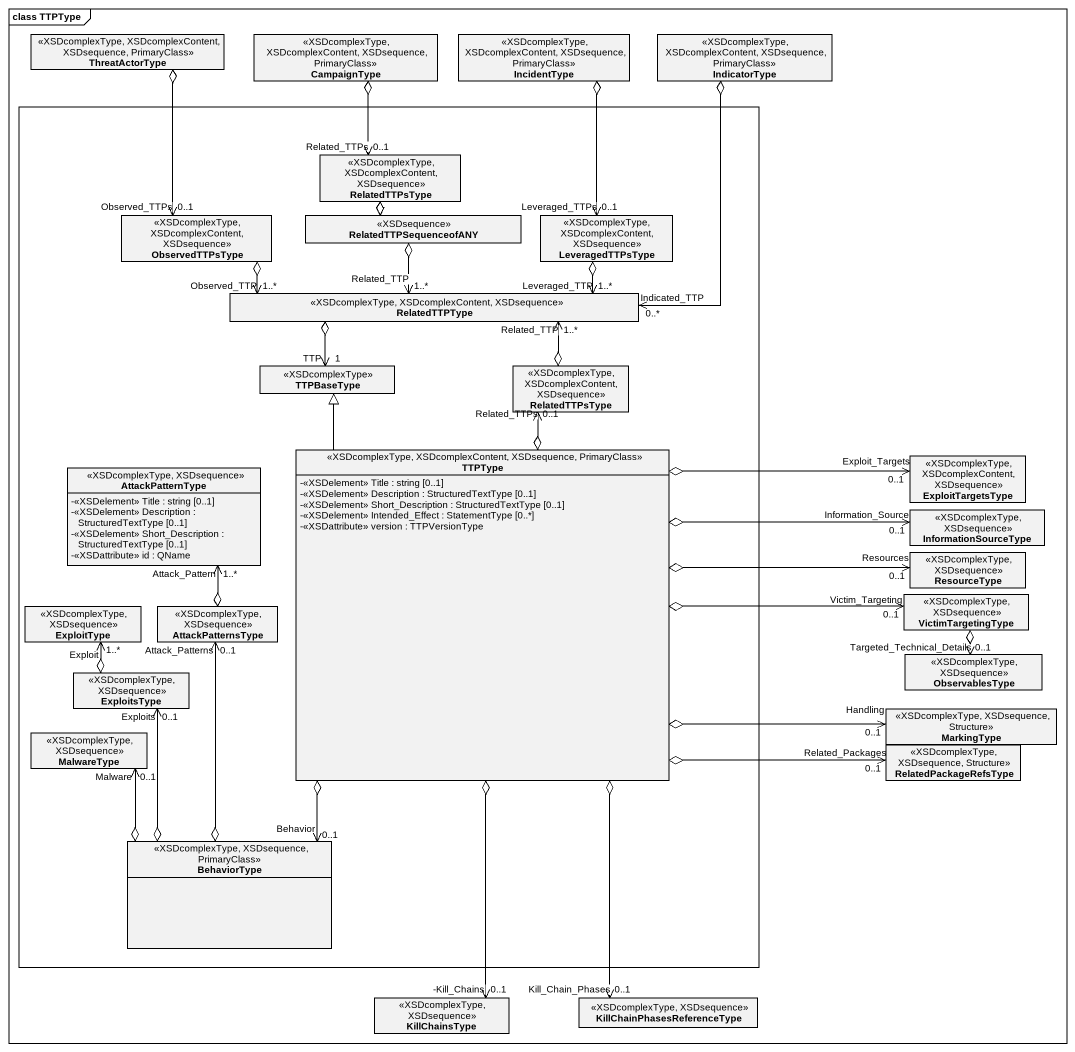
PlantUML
@startuml
mainframe class TTPType
hide circle
hide empty members
skinparam classAttributeIconSize 0
class ThreatActorType <<XSDcomplexType, XSDcomplexContent, XSDsequence, PrimaryClass>>
class CampaignType <<XSDcomplexType, XSDcomplexContent, XSDsequence, PrimaryClass>>
class IncidentType <<XSDcomplexType, XSDcomplexContent, XSDsequence, PrimaryClass>>
class IndicatorType <<XSDcomplexType, XSDcomplexContent, XSDsequence, PrimaryClass>>
rectangle " " as rectangle1 {
  class RelatedTTPsType <<XSDcomplexType, XSDcomplexContent, XSDsequence>>
  class ObservedTTPsType <<XSDcomplexType, XSDcomplexContent, XSDsequence>>
  class RelatedTTPSequenceofANY <<XSDsequence>>
  class LeveragedTTPsType <<XSDcomplexType, XSDcomplexContent, XSDsequence>>
  class RelatedTTPType <<XSDcomplexType, XSDcomplexContent, XSDsequence>>
  class TTPBaseType <<XSDcomplexType>>
  class "RelatedTTPsType" as RelatedTTPsType_2 <<XSDcomplexType, XSDcomplexContent, XSDsequence>>
  class AttackPatternType <<XSDcomplexType, XSDsequence>> {
    -<<XSDelement>> Title : string [0..1]
    -<<XSDelement>> Description : StructuredTextType [0..1]
    -<<XSDelement>> Short_Description : StructuredTextType [0..1]
    -<<XSDattribute>> id : QName
  }
  class TTPType <<XSDcomplexType, XSDcomplexContent, XSDsequence, PrimaryClass>> {
    -<<XSDelement>> Title : string [0..1]
    -<<XSDelement>> Description : StructuredTextType [0..1]
    -<<XSDelement>> Short_Description : StructuredTextType [0..1]
    -<<XSDelement>> Intended_Effect : StatementType [0..*]
    -<<XSDattribute>> version : TTPVersionType
  }
  class ExploitType <<XSDcomplexType, XSDsequence>>
  class AttackPatternsType <<XSDcomplexType, XSDsequence>>
  class ExploitsType <<XSDcomplexType, XSDsequence>>
  class MalwareType <<XSDcomplexType, XSDsequence>>
  class BehaviorType <<XSDcomplexType, XSDsequence, PrimaryClass>>
}
class ExploitTargetsType <<XSDcomplexType, XSDcomplexContent, XSDsequence>>
class InformationSourceType <<XSDcomplexType, XSDsequence>>
class ResourceType <<XSDcomplexType, XSDsequence>>
class VictimTargetingType <<XSDcomplexType, XSDsequence>>
class ObservablesType <<XSDcomplexType, XSDsequence>>
class MarkingType <<XSDcomplexType, XSDsequence, Structure>>
class RelatedPackageRefsType <<XSDcomplexType, XSDsequence, Structure>>
class KillChainsType <<XSDcomplexType, XSDsequence>>
class KillChainPhasesReferenceType <<XSDcomplexType, XSDsequence>>
RelatedTTPsType "Related_TTPs\n0..1" <-up-o CampaignType
ObservedTTPsType "Observed_TTPs\n0..1" <-up-o ThreatActorType
RelatedTTPSequenceofANY <-up-o RelatedTTPsType
LeveragedTTPsType "Leveraged_TTPs\n0..1" <-up-o IncidentType
RelatedTTPType "Indicated_TTP\n0..*" <-up-o IndicatorType
RelatedTTPType "Observed_TTP\n1..*" <-left-o ObservedTTPsType
RelatedTTPType "Related_TTP\n1..*" <-up-o RelatedTTPSequenceofANY
RelatedTTPType "Leveraged_TTP\n1..*" <-right-o LeveragedTTPsType
RelatedTTPType "Related_TTP\n1..*" <-right-o RelatedTTPsType_2
TTPBaseType "TTP\n1" <-up-o RelatedTTPType
RelatedTTPsType_2 "Related_TTPs\n0..1" <--o TTPType
AttackPatternType "Attack_Pattern\n1..*" <--o AttackPatternsType
TTPType -up-|> TTPBaseType
ExploitTargetsType "Exploit_Targets\n0..1" <-left-o TTPType
InformationSourceType "Information_Source\n0..1" <-left-o TTPType
ResourceType "Resources\n0..1" <-left-o TTPType
VictimTargetingType "Victim_Targeting\n0..1" <-left-o TTPType
ExploitType "Exploit\n1..*" <--o ExploitsType
AttackPatternsType "Attack_Patterns\n0..1" <--o BehaviorType
ExploitsType "Exploits\n0..1" <--o BehaviorType
ObservablesType "Targeted_Technical_Details\n0..1" <-up-o VictimTargetingType
MarkingType "Handling\n0..1" <-left-o TTPType
MalwareType "Malware\n0..1" <--o BehaviorType
RelatedPackageRefsType "Related_Packages\n0..1" <-left-o TTPType
BehaviorType "Behavior\n0..1" <-up-o TTPType
KillChainsType "-Kill_Chains\n0..1" <-up-o TTPType
KillChainPhasesReferenceType "Kill_Chain_Phases\n0..1" <-up-o TTPType
@enduml
